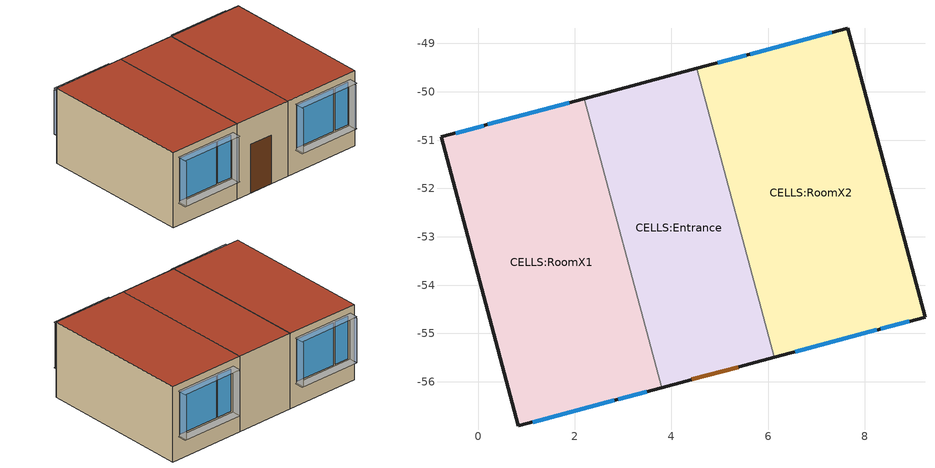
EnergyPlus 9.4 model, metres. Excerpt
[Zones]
CELLS:RoomX1
 floor outside (CELLS_Extarnal_Floor): 3.79,-56.12 0.83,-56.91 -0.77,-50.93 2.19,-50.14 z1.4
 wall outside (CELLS_External_Wall_Room2): 2.19,-50.14 -0.77,-50.93 0.83,-56.91 3.79,-56.12 z1.4:4.5
 wall to CELLS:Entrance (SLL_Partition_703_Gypsum): 3.79,-56.12 2.19,-50.14 z1.4:4.5
 window (SLL_Triple_Glazing_601_SHGC_0.5_LT_0.75_U_0.6 - 1001): 0.12,-50.7 -0.47,-50.85 / 1.89,-50.22 0.2,-50.68 / 2.9,-56.36 3.49,-56.2 / 1.13,-56.83 2.82,-56.38 z2.4:4.15
 roof outside (CELLS_Roof): 0.83,-56.91 3.79,-56.12 2.19,-50.14 -0.77,-50.93 z4.5
CELLS:Entrance
 floor outside (CELLS_Extarnal_Floor): 6.13,-55.49 3.79,-56.12 2.19,-50.14 4.53,-49.52 z1.4
 wall outside (CELLS_External_Wall_Room2): 4.53,-49.52 2.19,-50.14 / 3.79,-56.12 6.13,-55.49 z1.4:4.5
 wall to CELLS:RoomX2 (SLL_Partition_703_Gypsum): 6.13,-55.49 4.53,-49.52 z1.4:4.5
 door (Wooden door): 4.42,-55.95 5.38,-55.69 z1.4:3.4
 roof outside (CELLS_Roof): 3.79,-56.12 6.13,-55.49 4.53,-49.52 2.19,-50.14 z4.5
CELLS:RoomX2
 floor outside (CELLS_Extarnal_Floor): 9.25,-54.66 6.13,-55.49 4.53,-49.52 7.64,-48.68 z1.4
 wall outside (CELLS_External_Wall_Room2): 6.13,-55.49 9.25,-54.66 7.64,-48.68 4.53,-49.52 z1.4:4.5
 window (SLL_Triple_Glazing_601_SHGC_0.5_LT_0.75_U_0.6 - 1001): 5.55,-49.24 4.96,-49.4 / 7.31,-48.77 5.63,-49.22 / 8.33,-54.9 8.92,-54.75 / 6.56,-55.38 8.25,-54.93 z2.4:4.15
 roof outside (CELLS_Roof): 6.13,-55.49 9.25,-54.66 7.64,-48.68 4.53,-49.52 z4.5
shading: 1.09,-56.84 1.19,-57.21 / 3.63,-56.56 3.53,-56.19 / 6.52,-55.39 6.62,-55.76 / 9.06,-55.1 8.96,-54.74 / -0.56,-50.88 -0.65,-50.51 / 1.93,-50.21 1.83,-49.85 / 4.87,-49.42 4.77,-49.06 / 7.35,-48.76 7.26,-48.39 z2.36:4.19; 3.58,-56.18 1.05,-56.86 1.14,-57.22 3.68,-56.55 z4.24; 3.58,-56.18 1.05,-56.86 1.14,-57.22 3.68,-56.55 z2.36; 9.01,-54.72 6.47,-55.4 6.57,-55.77 9.1,-55.09 z4.24; 9.01,-54.72 6.47,-55.4 6.57,-55.77 9.1,-55.09 z2.36; -0.56,-50.88 1.97,-50.2 1.88,-49.83 -0.65,-50.51 z4.24; -0.56,-50.88 1.97,-50.2 1.88,-49.83 -0.65,-50.51 z2.36; 7.3,-48.38 4.77,-49.06 4.87,-49.42 7.4,-48.75 z4.24; 7.3,-48.38 4.77,-49.06 4.87,-49.42 7.4,-48.75 z2.36
[Building]
Building: North Axis=0; Terrain=Suburbs; Loads Convergence Tolerance Value=0.04; Temperature Convergence Tolerance Value=0.4; Solar Distribution=FullExterior; Maximum Number of Warmup Days=25; Minimum Number of Warmup Days=6
[Site:Location]
Fribourg (01-01:31-12)  (01-01:31-12): Latitude=46.25; Longitude=6.13; Time Zone=1; Elevation=416
[SizingPeriod:DesignDay] Day of Month=15; Humidity Condition Type=WetBulb; Barometric Pressure=96426.3; Wind Direction=0; Rain Indicator=No; Snow Indicator=No
Name | Month | Day Type | Maximum DryBulb Temperature | Daily DryBulb Temperature Range | Wetbulb or DewPoint at Maximum DryBulb | Wind Speed | Daylight Saving Time Indicator | Solar Model Indicator | Sky Clearness
Summer Design Day in Fribourg (01-01:31-12) Jul | 7 | SummerDesignDay | 30.8 | 11.3 | 19.3 | 0 | Yes | ASHRAEClearSky | 0.98
Winter Design Day in Fribourg (01-01:31-12) | 1 | WinterDesignDay | -6.2 | 0 | -6.2 | 11.2 | No |  | 0
[Site:GroundTemperature:BuildingSurface]
18, 18, 18, 18, 18, 18, 18, 18, 18, 18, 18, 18
[Site:GroundTemperature:FCfactorMethod]
January Ground Temperature=7.2; February Ground Temperature=5.4; March Ground Temperature=4.7; April Ground Temperature=5.4; May Ground Temperature=7.2; June Ground Temperature=9.7; July Ground Temperature=12.2; August Ground Temperature=14; September Ground Temperature=14.7; October Ground Temperature=14; November Ground Temperature=12.2; December Ground Temperature=9.7
[Site:GroundTemperature:Shallow]
14, 14, 14, 14, 14, 14, 14, 14, 14, 14, 14, 14
[Site:GroundTemperature:Deep]
14, 14, 14, 14, 14, 14, 14, 14, 14, 14, 14, 14
[Site:GroundReflectance]
0.2, 0.2, 0.2, 0.2, 0.2, 0.2, 0.2, 0.2, 0.2, 0.2, 0.2, 0.2
[Site:GroundReflectance:SnowModifier]
2, 2
[Material] Roughness=Rough; Thermal Absorptance=0.9
Name | Thickness | Conductivity | Density | Specific Heat | Solar Absorptance | Visible Absorptance
Woods - hardwood (unspecified) Dry_.024 | 0.024 | 0.17 | 700 | 1880 | 0.6 | 0.6
Particleboard_.06 | 0.06 | 0.14 | 600 | 1700 | 0.6 | 0.6
MW Glass Wool (standard board)_.35 | 0.35 | 0.036 | 20 | 840 | 0.6 | 0.6
Oriented strand board (OSB)_.025 | 0.025 | 0.13 | 650 | 1700 | 0.6 | 0.6
Cement/plaster/mortar - cement plaster_.05 | 0.05 | 0.72 | 1760 | 840 | 0.6 | 0.6
Linoleum_.003 | 0.003 | 0.17 | 1200 | 1400 | 0.6 | 0.6
Plywood (Heavyweight)_.03 | 0.03 | 0.15 | 700 | 1420 | 0.78 | 0.78
Gravel_.016 | 0.016 | 0.36 | 1840 | 840 | 0.29 | 0.29
XPS Extruded Polystyrene  - CO2 Blowing_.18 | 0.18 | 0.034 | 35 | 1400 | 0.6 | 0.6
Gypsum Plasterboard_.03 | 0.03 | 0.25 | 900 | 1000 | 0.5 | 0.5
EPS Expanded Polystyrene (Standard)_.04 | 0.04 | 0.04 | 15 | 1400 | 0.6 | 0.6
Painted Oak_.024 | 0.024 | 0.19 | 700 | 2390 | 0.5 | 0.5
EPS Expanded Polystyrene (Standard)_.18 | 0.18 | 0.04 | 15 | 1400 | 0.6 | 0.6
Plywood (Heavyweight)_.14 | 0.14 | 0.15 | 700 | 1420 | 0.78 | 0.78
Painted Oak_.035 | 0.035 | 0.19 | 700 | 2390 | 0.5 | 0.5
[Material:NoMass]
7_RVAL_2: Roughness=Rough; Thermal Resistance=0.21; Thermal Absorptance=0.9; Solar Absorptance=0.7; Visible Absorptance=0.7
[WindowMaterial:SimpleGlazingSystem]
Simple SLL_Triple_Glazing_601_SHGC_0.5_LT_0.75_U_0.6 - 1001: UFactor=0.6; Solar Heat Gain Coefficient=0.5; Visible Transmittance=0.75
[WindowMaterial:Blind]
20002: Slat Orientation=Horizontal; Slat Width=0.025; Slat Separation=0.01875; Slat Thickness=0.001; Slat Angle=45; Slat Conductivity=0.9; Slat Beam Solar Transmittance=0; Front Side Slat Beam Solar Reflectance=0.5; Back Side Slat Beam Solar Reflectance=0.5; Slat Diffuse Solar Transmittance=0; Front Side Slat Diffuse Solar Reflectance=0.5; Back Side Slat Diffuse Solar Reflectance=0.5; Slat Beam Visible Transmittance=0; Front Side Slat Beam Visible Reflectance=0.5; Back Side Slat Beam Visible Reflectance=0.5; Slat Diffuse Visible Transmittance=0; Front Side Slat Diffuse Visible Reflectance=0.5; Back Side Slat Diffuse Visible Reflectance=0.5; Slat Infrared Hemispherical Transmittance=0; Front Side Slat Infrared Hemispherical Emissivity=0.9; Back Side Slat Infrared Hemispherical Emissivity=0.9; Blind to Glass Distance=0.05; Blind Top Opening Multiplier=0.5; Blind Bottom Opening Multiplier=0.5; Blind Left Side Opening Multiplier=0.5; Blind Right Side Opening Multiplier=0.5; Minimum Slat Angle=0; Maximum Slat Angle=180
[Construction]
CELLS_Extarnal_Floor: Woods - hardwood (unspecified) Dry_.024, Particleboard_.06, MW Glass Wool (standard board)_.35, Oriented strand board (OSB)_.025, Cement/plaster/mortar - cement plaster_.05, Linoleum_.003, Plywood (Heavyweight)_.03
CELLS_Roof: Gravel_.016, XPS Extruded Polystyrene  - CO2 Blowing_.18, Oriented strand board (OSB)_.025
SLL_Partition_703_Gypsum: Gypsum Plasterboard_.03, EPS Expanded Polystyrene (Standard)_.04, Gypsum Plasterboard_.03
CELLS_External_Wall_Room2: Painted Oak_.024, 7_RVAL_2, EPS Expanded Polystyrene (Standard)_.18, Plywood (Heavyweight)_.14
Wooden door: Painted Oak_.035
SLL_Triple_Glazing_601_SHGC_0.5_LT_0.75_U_0.6 - 1001: Simple SLL_Triple_Glazing_601_SHGC_0.5_LT_0.75_U_0.6 - 1001
SLL_Triple_Glazing_601_SHGC_0.5_LT_0.75_U_0.6 - 2001: 20002, Simple SLL_Triple_Glazing_601_SHGC_0.5_LT_0.75_U_0.6 - 1001
[Zone] Type=1; Multiplier=1; Zone Inside Convection Algorithm=TARP; Part of Total Floor Area=Yes
Name | Volume | Floor Area
CELLS:RoomX1 | 58.8243 | 18.9756
CELLS:Entrance | 46.3947 | 14.966
CELLS:RoomX2 | 61.9172 | 19.9733
[WindowShadingControl] Shading Type=ExteriorBlind; Construction with Shading=SLL_Triple_Glazing_601_SHGC_0.5_LT_0.75_U_0.6 - 2001; Shading Control Type=OnIfHighSolarOnWindow; Schedule=SIA_IndividualOffice_Occ; Setpoint=120; Shading Control Is Scheduled=Yes; Glare Control Is Active=No; Type of Slat Angle Control for Blinds=FixedSlatAngle; Setpoint 2=0; Multiple Surface Control Type=Group
Name | Zone | Fenestration Surface 1 | Fenestration Surface 2 | Fenestration Surface 3 | Fenestration Surface 4
11001 | CELLS:RoomX1 | CELLS:RoomX1_Wall_3_0_0_0_0_1_Win | CELLS:RoomX1_Wall_3_0_0_1_0_0_Win | CELLS:RoomX1_Wall_5_0_0_0_0_1_Win | CELLS:RoomX1_Wall_5_0_0_1_0_0_Win
21001 | CELLS:RoomX2 | CELLS:RoomX2_Wall_3_0_0_0_0_1_Win | CELLS:RoomX2_Wall_3_0_0_1_0_0_Win | CELLS:RoomX2_Wall_5_0_0_0_0_1_Win | CELLS:RoomX2_Wall_5_0_0_1_0_0_Win
[PEOPLE] Number of People Calculation Method=People/Area; Fraction Radiant=0.3; Sensible Heat Fraction=AutoCalculate; Carbon Dioxide Generation Rate=3.82e-08; Enable ASHRAE 55 Comfort Warnings=Yes; Mean Radiant Temperature Calculation Type=ZoneAveraged; Work Efficiency Schedule=Work efficiency; Clothing Insulation Calculation Method=ClothingInsulationSchedule; Air Velocity Schedule=Default Air Velocity for Comfort Calculations
Name | Zone or ZoneList | Number of People Schedule | People per Zone Floor Area | Activity Level Schedule | Clothing Insulation Schedule
People CELLS:RoomX1 | CELLS:RoomX1 | SIA_IndividualOffice_Occ | 0.0714 | Activity Schedule 15941 | Clothing Schedule 15941
People CELLS:Entrance | CELLS:Entrance | SLL_Office_Circulation_Occ | 0.1 | Activity Schedule 15948 | Clothing Schedule 15948
People CELLS:RoomX2 | CELLS:RoomX2 | SIA_IndividualOffice_Occ | 0.0714 | Activity Schedule 15955 | Clothing Schedule 15955
[Lights] Design Level Calculation Method=Watts/Area; Watts per Zone Floor Area=9.1; Return Air Fraction=0; Fraction Radiant=0.42; Fraction Visible=0.18; Fraction Replaceable=1; EndUse Subcategory=General
Name | Zone or ZoneList | Schedule
CELLS:RoomX1 General lighting | CELLS:RoomX1 | SIA_IndividualOffice_Occ
CELLS:Entrance General lighting | CELLS:Entrance | SLL_Office_Circulation_Light
CELLS:RoomX2 General lighting | CELLS:RoomX2 | SIA_IndividualOffice_Occ
[OtherEquipment] Fuel Type=Electricity; Design Level Calculation Method=Watts/Area; Fraction Latent=0; Fraction Radiant=0.2; Fraction Lost=0; Carbon Dioxide Generation Rate=0; EndUse Subcategory=General
Name | Zone or ZoneList | Schedule | Power per Zone Floor Area
CELLS:RoomX1 Equipment gain | CELLS:RoomX1 | SIA_IndividualOffice_Occ | 3
CELLS:Entrance Equipment gain | CELLS:Entrance | SLL_Office_Circulation_Equip | 2
CELLS:RoomX2 Equipment gain | CELLS:RoomX2 | SIA_IndividualOffice_Occ | 3
[Daylighting:Controls] Daylighting Method=SplitFlux; Availability Schedule=On; Lighting Control Type=Continuous; Minimum Input Power Fraction for Continuous or ContinuousOff Dimming Control=0.1; Minimum Light Output Fraction for Continuous or ContinuousOff Dimming Control=0.1; Number of Stepped Control Steps=1; Probability Lighting will be Reset When Needed in Manual Stepped Control=1; Glare Calculation Azimuth Angle of View Direction Clockwise from Zone yAxis=0; Maximum Allowable Discomfort Glare Index=22; DElight Gridding Resolution=1; Fraction of Zone Controlled by Reference Point 1=1
Name | Zone | Glare Calculation Daylighting Reference Point | Daylighting Reference Point 1 | Illuminance Setpoint at Reference Point 1
CELLS:RoomX1 | CELLS:RoomX1 | CELLS:RoomX1 Ref Point 1 | CELLS:RoomX1 Ref Point 1 | 500
CELLS:Entrance | CELLS:Entrance | CELLS:Entrance Ref Point 1 | CELLS:Entrance Ref Point 1 | 100
CELLS:RoomX2 | CELLS:RoomX2 | CELLS:RoomX2 Ref Point 1 | CELLS:RoomX2 Ref Point 1 | 500
[ZoneInfiltration:DesignFlowRate] Schedule=On 24/7; Design Flow Rate Calculation Method=Flow/zone; Constant Term Coefficient=1; Temperature Term Coefficient=0; Velocity Term Coefficient=0; Velocity Squared Term Coefficient=0
Name | Zone or ZoneList | Design Flow Rate
CELLS:RoomX1 Infiltration | CELLS:RoomX1 | 0.004902
CELLS:Entrance Infiltration | CELLS:Entrance | 0.003866
CELLS:RoomX2 Infiltration | CELLS:RoomX2 | 0.00516
[ZoneVentilation:DesignFlowRate] Design Flow Rate Calculation Method=Flow/zone; Ventilation Type=NATURAL; Fan Pressure Rise=0; Fan Total Efficiency=1; Constant Term Coefficient=1; Temperature Term Coefficient=0; Velocity Term Coefficient=0; Velocity Squared Term Coefficient=0; Minimum Indoor Temperature=24; Maximum Indoor Temperature=100; Delta Temperature=0; Minimum Outdoor Temperature=-100; Maximum Outdoor Temperature=100; Maximum Wind Speed=40
Name | Zone or ZoneList | Schedule | Design Flow Rate
CELLS:RoomX1 Nat Vent | CELLS:RoomX1 | SIA_IndividualOffice_Occ | 0.0817
CELLS:Entrance Nat Vent | CELLS:Entrance | SLL_Office_Circulation_Occ | 0.064437
CELLS:RoomX2 Nat Vent | CELLS:RoomX2 | SIA_IndividualOffice_Occ | 0.085996
[DesignSpecification:OutdoorAir] Outdoor Air Method=Flow/Person; Outdoor Air Flow per Person=0.01; Outdoor Air Flow per Zone Floor Area=0; Outdoor Air Flow per Zone=0; Outdoor Air Flow Air Changes per Hour=0
Name | Outdoor Air Schedule
CELLS:RoomX1; CELLS:RoomX2 | SIA_IndividualOffice_Occ
CELLS:Entrance | SLL_Office_Circulation_Occ
[DesignSpecification:ZoneAirDistribution] Zone Air Distribution Effectiveness in Cooling Mode=1; Zone Air Distribution Effectiveness in Heating Mode=1
CELLS:RoomX1; CELLS:Entrance; CELLS:RoomX2
[Sizing:Zone] Zone Cooling Design Supply Air Temperature Input Method=SupplyAirTemperature; Zone Cooling Design Supply Air Temperature=12; Zone Cooling Design Supply Air Temperature Difference=0; Zone Heating Design Supply Air Temperature Input Method=SupplyAirTemperature; Zone Heating Design Supply Air Temperature=35; Zone Heating Design Supply Air Temperature Difference=0; Zone Cooling Design Supply Air Humidity Ratio=0.008; Zone Heating Design Supply Air Humidity Ratio=0.016; Zone Heating Sizing Factor=1.25; Zone Cooling Sizing Factor=1.15; Cooling Design Air Flow Method=DesignDay; Cooling Minimum Air Flow Fraction=0; Heating Design Air Flow Method=DesignDay
Name | Design Specification Outdoor Air Object | Design Specification Zone Air Distribution Object
CELLS:RoomX1 | CELLS:RoomX1 | CELLS:RoomX1
CELLS:Entrance | CELLS:Entrance | CELLS:Entrance
CELLS:RoomX2 | CELLS:RoomX2 | CELLS:RoomX2
[ZoneControl:Thermostat] Control Type Schedule=Zone Control Type Sched
Name | Zone or ZoneList | Control 1
CELLS:RoomX1 Thermostat | CELLS:RoomX1 | Dual Setpoint - Zone CELLS:RoomX1
CELLS:Entrance Thermostat | CELLS:Entrance | Dual Setpoint - Zone CELLS:Entrance
CELLS:RoomX2 Thermostat | CELLS:RoomX2 | Dual Setpoint - Zone CELLS:RoomX2
[ThermostatSetpoint:DualSetpoint]
Name | Heating Setpoint Temperature Schedule | Cooling Setpoint Temperature Schedule
Dual Setpoint - Zone CELLS:RoomX1 | CELLS:RoomX1 Heating Setpoint Schedule | CELLS:RoomX1 Cooling SP Sch
Dual Setpoint - Zone CELLS:Entrance | CELLS:Entrance Heating Setpoint Schedule | CELLS:Entrance Cooling SP Sch
Dual Setpoint - Zone CELLS:RoomX2 | CELLS:RoomX2 Heating Setpoint Schedule | CELLS:RoomX2 Cooling SP Sch
[ZoneHVAC:IdealLoadsAirSystem] Maximum Heating Supply Air Temperature=35; Minimum Cooling Supply Air Temperature=12; Maximum Heating Supply Air Humidity Ratio=0.016; Minimum Cooling Supply Air Humidity Ratio=0.008; Heating Limit=LimitCapacity; Maximum Heating Air Flow Rate=Autosize; Maximum Sensible Heating Capacity=Autosize; Cooling Limit=LimitFlowRateAndCapacity; Maximum Cooling Air Flow Rate=Autosize; Maximum Total Cooling Capacity=Autosize; Dehumidification Control Type=None; Humidification Control Type=None; Outdoor Air Economizer Type=NoEconomizer; Heat Recovery Type=Sensible; Sensible Heat Recovery Effectiveness=0.7; Latent Heat Recovery Effectiveness=0.65
Name | Heating Availability Schedule | Cooling Availability Schedule | Design Specification Outdoor Air Object
CELLS:RoomX1 Ideal Loads Air | CELLS:RoomX1 Heating Availability Sch | CELLS:RoomX1 Cooling Availability Sch | CELLS:RoomX1
CELLS:Entrance Ideal Loads Air | CELLS:Entrance Heating Availability Sch | CELLS:Entrance Cooling Availability Sch | CELLS:Entrance
CELLS:RoomX2 Ideal Loads Air | CELLS:RoomX2 Heating Availability Sch | CELLS:RoomX2 Cooling Availability Sch | CELLS:RoomX2
[Zone equipment]
CELLS:RoomX1: CELLS:RoomX1 Ideal Loads Air
CELLS:Entrance: CELLS:Entrance Ideal Loads Air
CELLS:RoomX2: CELLS:RoomX2 Ideal Loads Air
[Schedule:Day:Hourly]
Summer Control Type Day Sch; Winter Control Type Day Sch: 4, 4, 4, 4, 4, 4, 4, 4, 4, 4, 4, 4, 4, 4, 4, 4, 4, 4, 4, 4, 4, 4, 4, 4
[Schedule:Day:Interval]
11; 11_0_1_1: No, 24:00, 0
11_-50_12_21: No, 24:00, -50
11_100_28_26: No, 24:00, 100
[Schedule:Day:List]
10003: No, 60, 0, 0, 0, 0, 0, 0, 0, 0.2, 0.6, 1, 1, 0.8, 0.45, 0.65, 1, 0.8, 0.6, 0.2, 0, 0, 0, 0, 0, 0
10003_-50_12_21: No, 60, -50, -50, -50, -50, -50, -50, -50, 12, 21, 21, 21, 21, 12, 21, 21, 21, 21, 12, -50, -50, -50, -50, -50, -50
10003_0_1_1: No, 60, 0, 0, 0, 0, 0, 0, 0, 1, 1, 1, 1, 1, 1, 1, 1, 1, 1, 1, 0, 0, 0, 0, 0, 0
10003_100_28_26: No, 60, 100, 100, 100, 100, 100, 100, 100, 28, 26, 26, 26, 26, 28, 26, 26, 26, 26, 28, 100, 100, 100, 100, 100, 100
[Schedule:Week:Daily]
Summer Control Type Week Sch: Summer Control Type Day Sch, Summer Control Type Day Sch, Summer Control Type Day Sch, Summer Control Type Day Sch, Summer Control Type Day Sch, Summer Control Type Day Sch, Summer Control Type Day Sch, Summer Control Type Day Sch, Summer Control Type Day Sch, Summer Control Type Day Sch, Summer Control Type Day Sch, Summer Control Type Day Sch
Winter Control Type Week Sch: Winter Control Type Day Sch, Winter Control Type Day Sch, Winter Control Type Day Sch, Winter Control Type Day Sch, Winter Control Type Day Sch, Winter Control Type Day Sch, Winter Control Type Day Sch, Winter Control Type Day Sch, Winter Control Type Day Sch, Winter Control Type Day Sch, Winter Control Type Day Sch, Winter Control Type Day Sch
SIA_IndividualOffice_Occ_Jan; SIA_IndividualOffice_Occ_Feb; SIA_IndividualOffice_Occ_Mar; SIA_IndividualOffice_Occ_Apr; SIA_IndividualOffice_Occ_May; SIA_IndividualOffice_Occ_Jun; SIA_IndividualOffice_Occ_Jul; SIA_IndividualOffice_Occ_Aug; SIA_IndividualOffice_Occ_Sep; SIA_IndividualOffice_Occ_Oct; SIA_IndividualOffice_Occ_Nov; SIA_IndividualOffice_Occ_Dec: 11, 10003, 10003, 10003, 10003, 10003, 11, 11, 10003, 11, 10003, 10003
CELLS:RoomX1 Heating Setpoint Schedule_Jan; CELLS:RoomX1 Heating Setpoint Schedule_Feb; CELLS:RoomX1 Heating Setpoint Schedule_Mar; CELLS:RoomX1 Heating Setpoint Schedule_Apr; CELLS:RoomX1 Heating Setpoint Schedule_May; CELLS:RoomX1 Heating Setpoint Schedule_Jun; CELLS:RoomX1 Heating Setpoint Schedule_Jul; CELLS:RoomX1 Heating Setpoint Schedule_Aug; CELLS:RoomX1 Heating Setpoint Schedule_Sep; CELLS:RoomX1 Heating Setpoint Schedule_Oct; CELLS:RoomX1 Heating Setpoint Schedule_Nov; CELLS:RoomX1 Heating Setpoint Schedule_Dec; CELLS:RoomX2 Heating Setpoint Schedule_Jan; CELLS:RoomX2 Heating Setpoint Schedule_Feb; CELLS:RoomX2 Heating Setpoint Schedule_Mar; CELLS:RoomX2 Heating Setpoint Schedule_Apr; CELLS:RoomX2 Heating Setpoint Schedule_May; CELLS:RoomX2 Heating Setpoint Schedule_Jun; CELLS:RoomX2 Heating Setpoint Schedule_Jul; CELLS:RoomX2 Heating Setpoint Schedule_Aug; CELLS:RoomX2 Heating Setpoint Schedule_Sep; CELLS:RoomX2 Heating Setpoint Schedule_Oct; CELLS:RoomX2 Heating Setpoint Schedule_Nov; CELLS:RoomX2 Heating Setpoint Schedule_Dec: 11_-50_12_21, 10003_-50_12_21, 10003_-50_12_21, 10003_-50_12_21, 10003_-50_12_21, 10003_-50_12_21, 11_-50_12_21, 11_-50_12_21, 10003_-50_12_21, 11_-50_12_21, 10003_-50_12_21, 10003_-50_12_21
CELLS:RoomX1 Heating Availability Sch_Jan; CELLS:RoomX1 Heating Availability Sch_Feb; CELLS:RoomX1 Heating Availability Sch_Mar; CELLS:RoomX1 Heating Availability Sch_Apr; CELLS:RoomX1 Heating Availability Sch_May; CELLS:RoomX1 Heating Availability Sch_Jun; CELLS:RoomX1 Heating Availability Sch_Jul; CELLS:RoomX1 Heating Availability Sch_Aug; CELLS:RoomX1 Heating Availability Sch_Sep; CELLS:RoomX1 Heating Availability Sch_Oct; CELLS:RoomX1 Heating Availability Sch_Nov; CELLS:RoomX1 Heating Availability Sch_Dec; CELLS:RoomX1 Cooling Availability Sch_Jan; CELLS:RoomX1 Cooling Availability Sch_Feb; CELLS:RoomX1 Cooling Availability Sch_Mar; CELLS:RoomX1 Cooling Availability Sch_Apr; CELLS:RoomX1 Cooling Availability Sch_May; CELLS:RoomX1 Cooling Availability Sch_Jun; CELLS:RoomX1 Cooling Availability Sch_Jul; CELLS:RoomX1 Cooling Availability Sch_Aug; CELLS:RoomX1 Cooling Availability Sch_Sep; CELLS:RoomX1 Cooling Availability Sch_Oct; CELLS:RoomX1 Cooling Availability Sch_Nov; CELLS:RoomX1 Cooling Availability Sch_Dec; CELLS:RoomX2 Heating Availability Sch_Jan; CELLS:RoomX2 Heating Availability Sch_Feb; CELLS:RoomX2 Heating Availability Sch_Mar; CELLS:RoomX2 Heating Availability Sch_Apr; CELLS:RoomX2 Heating Availability Sch_May; CELLS:RoomX2 Heating Availability Sch_Jun; CELLS:RoomX2 Heating Availability Sch_Jul; CELLS:RoomX2 Heating Availability Sch_Aug; CELLS:RoomX2 Heating Availability Sch_Sep; CELLS:RoomX2 Heating Availability Sch_Oct; CELLS:RoomX2 Heating Availability Sch_Nov; CELLS:RoomX2 Heating Availability Sch_Dec; CELLS:RoomX2 Cooling Availability Sch_Jan; CELLS:RoomX2 Cooling Availability Sch_Feb; CELLS:RoomX2 Cooling Availability Sch_Mar; CELLS:RoomX2 Cooling Availability Sch_Apr; CELLS:RoomX2 Cooling Availability Sch_May; CELLS:RoomX2 Cooling Availability Sch_Jun; CELLS:RoomX2 Cooling Availability Sch_Jul; CELLS:RoomX2 Cooling Availability Sch_Aug; CELLS:RoomX2 Cooling Availability Sch_Sep; CELLS:RoomX2 Cooling Availability Sch_Oct; CELLS:RoomX2 Cooling Availability Sch_Nov; CELLS:RoomX2 Cooling Availability Sch_Dec: 11_0_1_1, 10003_0_1_1, 10003_0_1_1, 10003_0_1_1, 10003_0_1_1, 10003_0_1_1, 11_0_1_1, 11_0_1_1, 10003_0_1_1, 11_0_1_1, 10003_0_1_1, 10003_0_1_1
CELLS:RoomX1 Cooling SP Sch_Jan; CELLS:RoomX1 Cooling SP Sch_Feb; CELLS:RoomX1 Cooling SP Sch_Mar; CELLS:RoomX1 Cooling SP Sch_Apr; CELLS:RoomX1 Cooling SP Sch_May; CELLS:RoomX1 Cooling SP Sch_Jun; CELLS:RoomX1 Cooling SP Sch_Jul; CELLS:RoomX1 Cooling SP Sch_Aug; CELLS:RoomX1 Cooling SP Sch_Sep; CELLS:RoomX1 Cooling SP Sch_Oct; CELLS:RoomX1 Cooling SP Sch_Nov; CELLS:RoomX1 Cooling SP Sch_Dec; CELLS:RoomX2 Cooling SP Sch_Jan; CELLS:RoomX2 Cooling SP Sch_Feb; CELLS:RoomX2 Cooling SP Sch_Mar; CELLS:RoomX2 Cooling SP Sch_Apr; CELLS:RoomX2 Cooling SP Sch_May; CELLS:RoomX2 Cooling SP Sch_Jun; CELLS:RoomX2 Cooling SP Sch_Jul; CELLS:RoomX2 Cooling SP Sch_Aug; CELLS:RoomX2 Cooling SP Sch_Sep; CELLS:RoomX2 Cooling SP Sch_Oct; CELLS:RoomX2 Cooling SP Sch_Nov; CELLS:RoomX2 Cooling SP Sch_Dec: 11_100_28_26, 10003_100_28_26, 10003_100_28_26, 10003_100_28_26, 10003_100_28_26, 10003_100_28_26, 11_100_28_26, 11_100_28_26, 10003_100_28_26, 11_100_28_26, 10003_100_28_26, 10003_100_28_26
[Schedule:Year]
SIA_IndividualOffice_Occ: SIA_IndividualOffice_Occ_Jan, 1, 1, 1, 31, SIA_IndividualOffice_Occ_Feb, 2, 1, 2, 28, SIA_IndividualOffice_Occ_Mar, 3, 1, 3, 31, SIA_IndividualOffice_Occ_Apr, 4, 1, 4, 30, SIA_IndividualOffice_Occ_May, 5, 1, 5, 31, SIA_IndividualOffice_Occ_Jun, 6, 1, 6, 30, SIA_IndividualOffice_Occ_Jul, 7, 1, 7, 31, SIA_IndividualOffice_Occ_Aug, 8, 1, 8, 31, SIA_IndividualOffice_Occ_Sep, 9, 1, 9, 30, SIA_IndividualOffice_Occ_Oct, 10, 1, 10, 31, SIA_IndividualOffice_Occ_Nov, 11, 1, 11, 30, SIA_IndividualOffice_Occ_Dec, 12, 1, 12, 31
Zone Control Type Sched: Winter Control Type Week Sch, 1, 1, 3, 31, Summer Control Type Week Sch, 4, 1, 9, 30, Winter Control Type Week Sch, 10, 1, 12, 31
CELLS:RoomX1 Heating Setpoint Schedule: CELLS:RoomX1 Heating Setpoint Schedule_Jan, 1, 1, 1, 31, CELLS:RoomX1 Heating Setpoint Schedule_Feb, 2, 1, 2, 28, CELLS:RoomX1 Heating Setpoint Schedule_Mar, 3, 1, 3, 31, CELLS:RoomX1 Heating Setpoint Schedule_Apr, 4, 1, 4, 30, CELLS:RoomX1 Heating Setpoint Schedule_May, 5, 1, 5, 31, CELLS:RoomX1 Heating Setpoint Schedule_Jun, 6, 1, 6, 30, CELLS:RoomX1 Heating Setpoint Schedule_Jul, 7, 1, 7, 31, CELLS:RoomX1 Heating Setpoint Schedule_Aug, 8, 1, 8, 31, CELLS:RoomX1 Heating Setpoint Schedule_Sep, 9, 1, 9, 30, CELLS:RoomX1 Heating Setpoint Schedule_Oct, 10, 1, 10, 31, CELLS:RoomX1 Heating Setpoint Schedule_Nov, 11, 1, 11, 30, CELLS:RoomX1 Heating Setpoint Schedule_Dec, 12, 1, 12, 31
CELLS:RoomX1 Heating Availability Sch: CELLS:RoomX1 Heating Availability Sch_Jan, 1, 1, 1, 31, CELLS:RoomX1 Heating Availability Sch_Feb, 2, 1, 2, 28, CELLS:RoomX1 Heating Availability Sch_Mar, 3, 1, 3, 31, CELLS:RoomX1 Heating Availability Sch_Apr, 4, 1, 4, 30, CELLS:RoomX1 Heating Availability Sch_May, 5, 1, 5, 31, CELLS:RoomX1 Heating Availability Sch_Jun, 6, 1, 6, 30, CELLS:RoomX1 Heating Availability Sch_Jul, 7, 1, 7, 31, CELLS:RoomX1 Heating Availability Sch_Aug, 8, 1, 8, 31, CELLS:RoomX1 Heating Availability Sch_Sep, 9, 1, 9, 30, CELLS:RoomX1 Heating Availability Sch_Oct, 10, 1, 10, 31, CELLS:RoomX1 Heating Availability Sch_Nov, 11, 1, 11, 30, CELLS:RoomX1 Heating Availability Sch_Dec, 12, 1, 12, 31
CELLS:RoomX1 Cooling SP Sch: CELLS:RoomX1 Cooling SP Sch_Jan, 1, 1, 1, 31, CELLS:RoomX1 Cooling SP Sch_Feb, 2, 1, 2, 28, CELLS:RoomX1 Cooling SP Sch_Mar, 3, 1, 3, 31, CELLS:RoomX1 Cooling SP Sch_Apr, 4, 1, 4, 30, CELLS:RoomX1 Cooling SP Sch_May, 5, 1, 5, 31, CELLS:RoomX1 Cooling SP Sch_Jun, 6, 1, 6, 30, CELLS:RoomX1 Cooling SP Sch_Jul, 7, 1, 7, 31, CELLS:RoomX1 Cooling SP Sch_Aug, 8, 1, 8, 31, CELLS:RoomX1 Cooling SP Sch_Sep, 9, 1, 9, 30, CELLS:RoomX1 Cooling SP Sch_Oct, 10, 1, 10, 31, CELLS:RoomX1 Cooling SP Sch_Nov, 11, 1, 11, 30, CELLS:RoomX1 Cooling SP Sch_Dec, 12, 1, 12, 31
CELLS:RoomX1 Cooling Availability Sch: CELLS:RoomX1 Cooling Availability Sch_Jan, 1, 1, 1, 31, CELLS:RoomX1 Cooling Availability Sch_Feb, 2, 1, 2, 28, CELLS:RoomX1 Cooling Availability Sch_Mar, 3, 1, 3, 31, CELLS:RoomX1 Cooling Availability Sch_Apr, 4, 1, 4, 30, CELLS:RoomX1 Cooling Availability Sch_May, 5, 1, 5, 31, CELLS:RoomX1 Cooling Availability Sch_Jun, 6, 1, 6, 30, CELLS:RoomX1 Cooling Availability Sch_Jul, 7, 1, 7, 31, CELLS:RoomX1 Cooling Availability Sch_Aug, 8, 1, 8, 31, CELLS:RoomX1 Cooling Availability Sch_Sep, 9, 1, 9, 30, CELLS:RoomX1 Cooling Availability Sch_Oct, 10, 1, 10, 31, CELLS:RoomX1 Cooling Availability Sch_Nov, 11, 1, 11, 30, CELLS:RoomX1 Cooling Availability Sch_Dec, 12, 1, 12, 31
CELLS:RoomX2 Heating Setpoint Schedule: CELLS:RoomX2 Heating Setpoint Schedule_Jan, 1, 1, 1, 31, CELLS:RoomX2 Heating Setpoint Schedule_Feb, 2, 1, 2, 28, CELLS:RoomX2 Heating Setpoint Schedule_Mar, 3, 1, 3, 31, CELLS:RoomX2 Heating Setpoint Schedule_Apr, 4, 1, 4, 30, CELLS:RoomX2 Heating Setpoint Schedule_May, 5, 1, 5, 31, CELLS:RoomX2 Heating Setpoint Schedule_Jun, 6, 1, 6, 30, CELLS:RoomX2 Heating Setpoint Schedule_Jul, 7, 1, 7, 31, CELLS:RoomX2 Heating Setpoint Schedule_Aug, 8, 1, 8, 31, CELLS:RoomX2 Heating Setpoint Schedule_Sep, 9, 1, 9, 30, CELLS:RoomX2 Heating Setpoint Schedule_Oct, 10, 1, 10, 31, CELLS:RoomX2 Heating Setpoint Schedule_Nov, 11, 1, 11, 30, CELLS:RoomX2 Heating Setpoint Schedule_Dec, 12, 1, 12, 31
CELLS:RoomX2 Heating Availability Sch: CELLS:RoomX2 Heating Availability Sch_Jan, 1, 1, 1, 31, CELLS:RoomX2 Heating Availability Sch_Feb, 2, 1, 2, 28, CELLS:RoomX2 Heating Availability Sch_Mar, 3, 1, 3, 31, CELLS:RoomX2 Heating Availability Sch_Apr, 4, 1, 4, 30, CELLS:RoomX2 Heating Availability Sch_May, 5, 1, 5, 31, CELLS:RoomX2 Heating Availability Sch_Jun, 6, 1, 6, 30, CELLS:RoomX2 Heating Availability Sch_Jul, 7, 1, 7, 31, CELLS:RoomX2 Heating Availability Sch_Aug, 8, 1, 8, 31, CELLS:RoomX2 Heating Availability Sch_Sep, 9, 1, 9, 30, CELLS:RoomX2 Heating Availability Sch_Oct, 10, 1, 10, 31, CELLS:RoomX2 Heating Availability Sch_Nov, 11, 1, 11, 30, CELLS:RoomX2 Heating Availability Sch_Dec, 12, 1, 12, 31
CELLS:RoomX2 Cooling SP Sch: CELLS:RoomX2 Cooling SP Sch_Jan, 1, 1, 1, 31, CELLS:RoomX2 Cooling SP Sch_Feb, 2, 1, 2, 28, CELLS:RoomX2 Cooling SP Sch_Mar, 3, 1, 3, 31, CELLS:RoomX2 Cooling SP Sch_Apr, 4, 1, 4, 30, CELLS:RoomX2 Cooling SP Sch_May, 5, 1, 5, 31, CELLS:RoomX2 Cooling SP Sch_Jun, 6, 1, 6, 30, CELLS:RoomX2 Cooling SP Sch_Jul, 7, 1, 7, 31, CELLS:RoomX2 Cooling SP Sch_Aug, 8, 1, 8, 31, CELLS:RoomX2 Cooling SP Sch_Sep, 9, 1, 9, 30, CELLS:RoomX2 Cooling SP Sch_Oct, 10, 1, 10, 31, CELLS:RoomX2 Cooling SP Sch_Nov, 11, 1, 11, 30, CELLS:RoomX2 Cooling SP Sch_Dec, 12, 1, 12, 31
CELLS:RoomX2 Cooling Availability Sch: CELLS:RoomX2 Cooling Availability Sch_Jan, 1, 1, 1, 31, CELLS:RoomX2 Cooling Availability Sch_Feb, 2, 1, 2, 28, CELLS:RoomX2 Cooling Availability Sch_Mar, 3, 1, 3, 31, CELLS:RoomX2 Cooling Availability Sch_Apr, 4, 1, 4, 30, CELLS:RoomX2 Cooling Availability Sch_May, 5, 1, 5, 31, CELLS:RoomX2 Cooling Availability Sch_Jun, 6, 1, 6, 30, CELLS:RoomX2 Cooling Availability Sch_Jul, 7, 1, 7, 31, CELLS:RoomX2 Cooling Availability Sch_Aug, 8, 1, 8, 31, CELLS:RoomX2 Cooling Availability Sch_Sep, 9, 1, 9, 30, CELLS:RoomX2 Cooling Availability Sch_Oct, 10, 1, 10, 31, CELLS:RoomX2 Cooling Availability Sch_Nov, 11, 1, 11, 30, CELLS:RoomX2 Cooling Availability Sch_Dec, 12, 1, 12, 31
[Schedule:Compact]
On; On 24/7: Through: 12/31, For: AllDays, Until: 24:00, 1
Work efficiency: Through: 12/31, For: AllDays, Until: 24:00, 0
Default Air Velocity for Comfort Calculations: Through: 12/31, For: AllDays, Until: 24:00, 0.137
SLL_Office_Circulation_Equip: Through: 31 Dec, For: Weekdays SummerDesignDay, Until: 07:00, 0.05394, Until: 20:00, 1, Until: 24:00, 0.05394, For: Weekends, Until: 24:00, 0.05394, For: Holidays, Until: 24:00, 0.05394, For: WinterDesignDay AllOtherDays, Until: 24:00, 0
SLL_Office_Circulation_Light: Through: 31 Dec, For: Weekdays SummerDesignDay, Until: 07:00, 0, Until: 19:00, 1, Until: 24:00, 0, For: Weekends, Until: 24:00, 0, For: Holidays, Until: 24:00, 0, For: WinterDesignDay AllOtherDays, Until: 24:00, 0
SLL_Office_Circulation_Occ: Through: 31 Dec, For: Weekdays SummerDesignDay, Until: 07:00, 0, Until: 08:00, 0.25, Until: 09:00, 0.5, Until: 12:00, 1, Until: 14:00, 0.75, Until: 17:00, 1, Until: 18:00, 0.5, Until: 19:00, 0.25, Until: 24:00, 0, For: Weekends, Until: 24:00, 0, For: Holidays, Until: 24:00, 0, For: WinterDesignDay AllOtherDays, Until: 24:00, 0
Activity Schedule 15941; Activity Schedule 15955: Through: 12/31, For: AllDays, Until: 24:00, 105.3
Clothing Schedule 15941; Clothing Schedule 15948; Clothing Schedule 15955: Through: 4/1, For: AllDays, Until: 24:00, 1, Through: 9/30, For: AllDays, Until: 24:00, .5, Through: 12/31, For: AllDays, Until: 24:00, 1
Activity Schedule 15948: Through: 12/31, For: AllDays, Until: 24:00, 126
CELLS:Entrance Heating Setpoint Schedule: Through: 31 Dec, For: Weekdays SummerDesignDay, Until: 05:00, 12, Until: 19:00, 20, Until: 24:00, 12, For: WinterDesignDay, Until: 24:00, 20, For: Weekends, Until: 24:00, 12, For: Holidays, Until: 24:00, 12, For: AllOtherDays, Until: 24:00, -50
CELLS:Entrance Heating Availability Sch: Through: 31 Dec, For: Weekdays SummerDesignDay, Until: 05:00, 1, Until: 19:00, 1, Until: 24:00, 1, For: WinterDesignDay, Until: 24:00, 1, For: Weekends, Until: 24:00, 1, For: Holidays, Until: 24:00, 1, For: AllOtherDays, Until: 24:00, 0
CELLS:Entrance Cooling SP Sch: Through: 31 Dec, For: Weekdays SummerDesignDay, Until: 05:00, 100, Until: 19:00, 26, Until: 24:00, 100, For: Weekends, Until: 24:00, 100, For: Holidays, Until: 24:00, 100, For: WinterDesignDay AllOtherDays, Until: 24:00, 100
CELLS:Entrance Cooling Availability Sch: Through: 31 Dec, For: Weekdays SummerDesignDay, Until: 05:00, 0, Until: 19:00, 1, Until: 24:00, 0, For: Weekends, Until: 24:00, 0, For: Holidays, Until: 24:00, 0, For: WinterDesignDay AllOtherDays, Until: 24:00, 0
